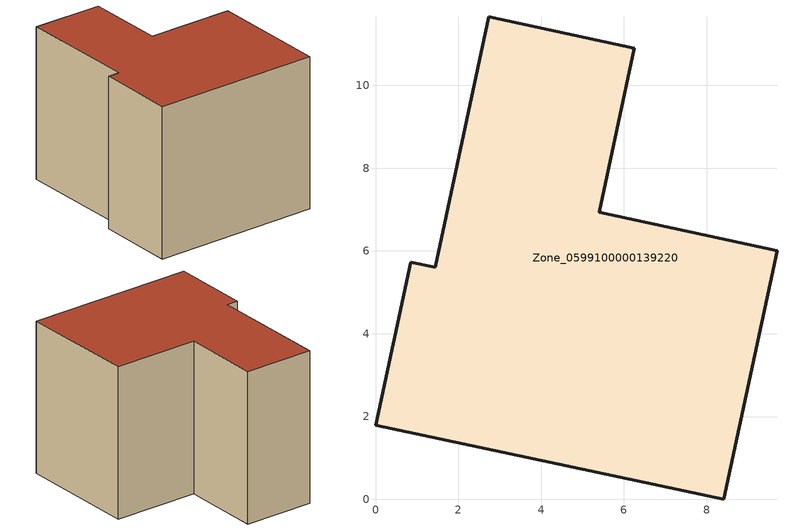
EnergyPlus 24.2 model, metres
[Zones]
Zone_0599100000139220
 floor ground (C_G): 0,1.79 0.85,5.73 1.44,5.61 2.74,11.66 6.25,10.9 5.41,6.94 9.7,6.01 8.41,0 z0
 wall outside (C_F): 6.25,10.9 2.74,11.66 1.44,5.61 0.85,5.73 0,1.79 8.41,0 9.7,6.01 5.41,6.94 6.25,10.9 z0:7.79
 roof outside (C_R): 0.85,5.73 0,1.79 8.41,0 9.7,6.01 5.41,6.94 6.25,10.9 2.74,11.66 1.44,5.61 z7.79
[BUILDING]
Pand.0599100000139220: North Axis=0; Terrain=City; Loads Convergence Tolerance Value=0.04; Temperature Convergence Tolerance Value=0.4; Solar Distribution=FullExterior; Maximum Number of Warmup Days=25; Minimum Number of Warmup Days=1
[Site:Location]
Rotterdam.The.Hague.AP_ZH_NLD Design_Conditions: Latitude=51.96; Longitude=4.45; Time Zone=1; Elevation=-4.5
[SITE:GROUNDTEMPERATURE:BUILDINGSURFACE]
18, 18, 18, 18, 18, 18, 18, 18, 18, 18, 18, 18
[MATERIAL] Thermal Absorptance=0.9; Solar Absorptance=0.7; Visible Absorptance=0.7
Name | Roughness | Thickness | Conductivity | Density | Specific Heat
G.TC.1975-1991 | MediumSmooth | 0.15 | 0.288461 | 540 | 1210
F.TC.1975-1991 | Rough | 0.3 | 0.230769 | 1920 | 840
R.TC.1975-1991 | MediumRough | 0.2 | 0.153846 | 1500 | 1000
[CONSTRUCTION]
C_G: G.TC.1975-1991
C_F: F.TC.1975-1991
C_R: R.TC.1975-1991
[ZONE]
Zone_0599100000139220: Type=1; Multiplier=1; Ceiling Height=Autocalculate; Volume=Autocalculate; Floor Area=autocalculate; Part of Total Floor Area=Yes
[ZONEINFILTRATION:DESIGNFLOWRATE]
Infil_Zone_0599100000139220: Zone or ZoneList or Space or SpaceList=Zone_0599100000139220; Schedule=AlwaysOn; Design Flow Rate Calculation Method=Flow/Area; Flow Rate per Floor Area=0.003; Constant Term Coefficient=1; Temperature Term Coefficient=0; Velocity Term Coefficient=0; Velocity Squared Term Coefficient=0
[HVACTEMPLATE:ZONE:IDEALLOADSAIRSYSTEM]
Zone_0599100000139220: Maximum Heating Supply Air Temperature=50; Minimum Cooling Supply Air Temperature=13; Maximum Heating Supply Air Humidity Ratio=0.0156; Minimum Cooling Supply Air Humidity Ratio=0.0077; Heating Limit=NoLimit; Cooling Limit=NoLimit; Dehumidification Control Type=ConstantSensibleHeatRatio; Cooling Sensible Heat Ratio=0.7; Dehumidification Setpoint=60; Humidification Control Type=None; Humidification Setpoint=30; Outdoor Air Method=None; Outdoor Air Flow Rate per Person=0.00944; Outdoor Air Flow Rate per Zone Floor Area=0; Outdoor Air Flow Rate per Zone=0; Demand Controlled Ventilation Type=None; Outdoor Air Economizer Type=NoEconomizer; Heat Recovery Type=None; Sensible Heat Recovery Effectiveness=0.7; Latent Heat Recovery Effectiveness=0.65
[ZONECONTROL:THERMOSTAT]
ThermostatControl_Zone_0599100000139220: Zone or ZoneList=Zone_0599100000139220; Control Type Schedule=DualSetpointControlType; Control 1=Thermostat_Zone_0599100000139220; Temperature Difference Between Cutout And Setpoint=0
[THERMOSTATSETPOINT:DUALSETPOINT]
Thermostat_Zone_0599100000139220: Heating Setpoint Temperature Schedule=HeatingSetpoint_Zone_0599100000139220; Cooling Setpoint Temperature Schedule=CoolingSetpoint_Zone_0599100000139220
[SCHEDULE:COMPACT]
HeatingSetpoint_Zone_0599100000139220: Through: 12/31, For: AllDays, Until: 24:00, 21
CoolingSetpoint_Zone_0599100000139220: Through: 12/31, For: AllDays, Until: 24:00, 24
DualSetpointControlType: Through: 12/31, For: AllDays, Until: 24:00, 4
AlwaysOn: Through: 12/31, For: AllDays, Until: 24:00, 1
